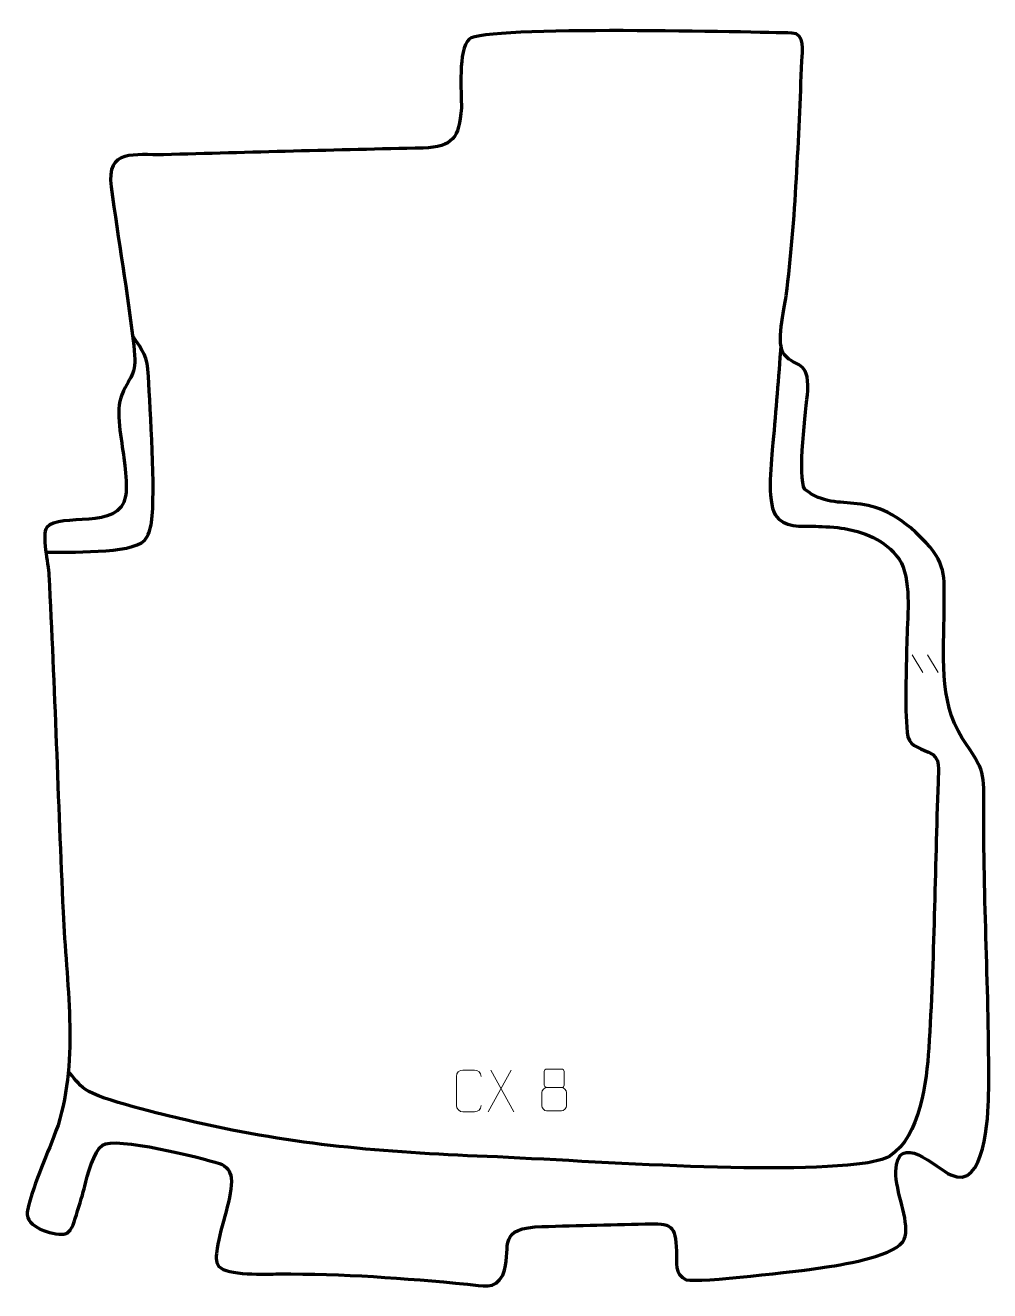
# Model space of a CAD drawing. Header units: millimetres. Extents: x 932 to 1508, y 69 to 824.
import ezdxf

# ---------------------------------------------------------------- set-up
doc = ezdxf.new("R2010")
doc.units = ezdxf.units.MM
doc.header["$MEASUREMENT"] = 0
doc.layers.add('layer 1', color=7, linetype='Continuous', plot=False)
doc.layers.add('layer 2', color=7, linetype='Continuous')
doc.layers.add('layer 3', color=7, linetype='Continuous')

msp = doc.modelspace()

# ---------------------------------------------------------------- linework, layer by layer
at = {"layer": 'layer 1', "color": 250, "lineweight": 9}
for points in [[(1461.3878, 448.6061), (1461.3878, 448.6061), (1467.7521, 438.0313), (1467.7521, 438.0313)], [(1470.5139, 448.6061), (1470.5139, 448.6061), (1476.8782, 438.0313), (1476.8782, 438.0313)], [(1221.9441, 200.6001), (1221.9441, 200.6001), (1208.2035, 175.7043), (1208.2035, 175.7043)], [(1209.6581, 200.6001), (1209.6581, 200.6001), (1223.3987, 175.6466), (1223.3987, 175.6466)]]:
    msp.add_open_spline(points, degree=3, dxfattribs=at)
for points, knots in [([(1203.9514, 179.4643), (1203.8116, 177.1409), (1202.1344, 175.6613), (1199.9867, 175.6505), (1199.9867, 175.6505), (1197.6548, 175.6509), (1195.3229, 175.6509), (1192.9914, 175.6505), (1192.9914, 175.6505), (1191.0664, 175.5451), (1189.0943, 177.4296), (1189.1055, 179.4469), (1189.1055, 179.4469), (1189.1059, 185.217), (1189.1059, 190.9867), (1189.1055, 196.756), (1189.1055, 196.756), (1189.1097, 198.8941), (1190.8564, 200.6133), (1193.0088, 200.5998), (1193.0088, 200.5998), (1195.3345, 200.5998), (1197.6606, 200.5998), (1199.9867, 200.5998), (1199.9867, 200.5998), (1201.9333, 200.6353), (1203.9247, 199.1438), (1203.9514, 196.7062)], [0, 0, 0, 0, 0.125, 0.125, 0.125, 0.125, 0.25, 0.25, 0.25, 0.25, 0.375, 0.375, 0.375, 0.375, 0.5, 0.5, 0.5, 0.5, 0.625, 0.625, 0.625, 0.625, 0.75, 0.75, 0.75, 0.75, 1, 1, 1, 1]), ([(1241.5324, 199.6886), (1241.5324, 197.4756), (1241.5324, 193.7933), (1241.5324, 191.58), (1241.5324, 191.58), (1241.5474, 191.0726), (1242.3548, 190.1412), (1243.0549, 190.1424), (1243.0549, 190.1424), (1246.0248, 190.1426), (1248.995, 190.0577), (1251.9654, 190.0574), (1251.9654, 190.0574), (1252.7625, 190.0616), (1253.4832, 190.8519), (1253.4806, 191.5726), (1253.4806, 191.5726), (1253.4803, 193.7886), (1253.4803, 197.4733), (1253.4806, 199.6886), (1253.4806, 199.6886), (1253.4621, 200.3994), (1252.8507, 201.1598), (1252.0168, 201.1524), (1252.0168, 201.1524), (1248.9997, 201.1521), (1245.9828, 201.1521), (1242.9662, 201.1524), (1242.9662, 201.1524), (1242.3398, 201.16), (1241.5157, 200.449), (1241.5324, 199.6886)], [0, 0, 0, 0, 0.11111111, 0.11111111, 0.11111111, 0.11111111, 0.22222222, 0.22222222, 0.22222222, 0.22222222, 0.33333333, 0.33333333, 0.33333333, 0.33333333, 0.44444444, 0.44444444, 0.44444444, 0.44444444, 0.55555556, 0.55555556, 0.55555556, 0.55555556, 0.66666667, 0.66666667, 0.66666667, 0.66666667, 0.77777778, 0.77777778, 0.77777778, 0.77777778, 1, 1, 1, 1]), ([(1240.0736, 187.1704), (1240.0736, 183.9996), (1240.0736, 182.2975), (1240.0736, 179.1261), (1240.0736, 179.1261), (1240.0651, 177.9042), (1241.763, 176.2115), (1243.0156, 176.203), (1243.0156, 176.203), (1245.9987, 176.2033), (1248.982, 176.2033), (1251.9654, 176.203), (1251.9654, 176.203), (1253.2887, 176.2147), (1254.9091, 177.8363), (1254.898, 179.1355), (1254.898, 179.1355), (1254.8977, 182.3037), (1254.8977, 184.0025), (1254.898, 187.1704), (1254.898, 187.1704), (1254.8283, 188.5508), (1253.2505, 190.1294), (1251.9451, 190.1233), (1251.9451, 190.1233), (1248.9685, 190.123), (1245.9919, 190.123), (1243.0156, 190.1233), (1243.0156, 190.1233), (1241.9361, 190.1297), (1240.0898, 188.5508), (1240.0736, 187.1704)], [0, 0, 0, 0, 0.11111111, 0.11111111, 0.11111111, 0.11111111, 0.22222222, 0.22222222, 0.22222222, 0.22222222, 0.33333333, 0.33333333, 0.33333333, 0.33333333, 0.44444444, 0.44444444, 0.44444444, 0.44444444, 0.55555556, 0.55555556, 0.55555556, 0.55555556, 0.66666667, 0.66666667, 0.66666667, 0.66666667, 0.77777778, 0.77777778, 0.77777778, 0.77777778, 1, 1, 1, 1])]:
    msp.add_open_spline(points, degree=3, knots=knots, dxfattribs=at)
at = {"layer": 'layer 2', "color": 142, "lineweight": 158}
for points, knots in [([(944.3603, 509.8442), (956.565, 510.1256), (994.9761, 508.5062), (1002.8586, 516.8439), (1002.8586, 516.8439), (1005.2186, 519.6911), (1006.4696, 523.5142), (1007.0736, 527.7584), (1007.0736, 527.7584), (1009.705, 546.2471), (1006.1291, 594.525), (1005.2766, 614.6751), (1005.2766, 614.6751), (1004.7282, 627.6396), (1002.0246, 629.1617), (995.7686, 639.1285)], [0, 0, 0, 0, 0.2, 0.2, 0.2, 0.2, 0.4, 0.4, 0.4, 0.4, 0.6, 0.6, 0.6, 0.6, 1, 1, 1, 1]), ([(1382.8969, 633.4476), (1381.4914, 613.8462), (1379.8879, 594.7043), (1378.1817, 575.1385), (1378.1817, 575.1385), (1377.2973, 564.9973), (1374.3837, 540.426), (1379.5118, 532.2033), (1379.5118, 532.2033), (1384.6456, 523.9713), (1394.9148, 525.5667), (1403.4837, 525.2833), (1403.4837, 525.2833), (1408.2448, 525.1258), (1416.1834, 524.7969), (1420.8814, 523.9), (1420.8814, 523.9), (1435.0264, 521.1994), (1447.1683, 516.0611), (1454.9565, 503.3329), (1454.9565, 503.3329), (1460.9653, 490.0717), (1458.2789, 470.0515), (1458.0386, 455.3526), (1458.0386, 455.3526), (1457.764, 438.5562), (1456.8677, 418.726), (1458.2863, 402.178), (1458.2863, 402.178), (1458.963, 394.2837), (1464.6955, 393.2305), (1471.1376, 390.4877), (1471.1376, 390.4877), (1478.8097, 386.9112), (1477.0058, 379.8009), (1476.7409, 372.4217), (1476.7409, 372.4217), (1474.8414, 319.5043), (1474.531, 266.4221), (1471.191, 213.6048), (1471.191, 213.6048), (1469.9007, 193.8442), (1466.1577, 160.8148), (1447.9739, 149.2221), (1447.9739, 149.2221), (1443.8411, 146.9735), (1439.4805, 146.0702), (1434.9006, 145.2613), (1434.9006, 145.2613), (1434.9006, 145.2613), (1433.2827, 145.0186), (1433.2827, 145.0186), (1433.2827, 145.0186), (1380.4007, 137.3761), (1263.1861, 146.8233), (1201.4971, 149.1867), (1201.4971, 149.1867), (1139.4905, 151.8819), (1088.0446, 156.3241), (1027.3271, 170.8312), (1027.3271, 170.8312), (1014.6618, 173.8573), (976.6918, 182.5582), (967.5631, 188.9933), (967.5631, 188.9933), (963.5703, 191.808), (960.4049, 196.1758), (957.4028, 199.9905)], [0, 0, 0, 0, 0.05555556, 0.05555556, 0.05555556, 0.05555556, 0.11111111, 0.11111111, 0.11111111, 0.11111111, 0.16666667, 0.16666667, 0.16666667, 0.16666667, 0.22222222, 0.22222222, 0.22222222, 0.22222222, 0.27777778, 0.27777778, 0.27777778, 0.27777778, 0.33333333, 0.33333333, 0.33333333, 0.33333333, 0.38888889, 0.38888889, 0.38888889, 0.38888889, 0.44444444, 0.44444444, 0.44444444, 0.44444444, 0.5, 0.5, 0.5, 0.5, 0.55555556, 0.55555556, 0.55555556, 0.55555556, 0.61111111, 0.61111111, 0.61111111, 0.61111111, 0.66666667, 0.66666667, 0.66666667, 0.66666667, 0.72222222, 0.72222222, 0.72222222, 0.72222222, 0.77777778, 0.77777778, 0.77777778, 0.77777778, 0.83333333, 0.83333333, 0.83333333, 0.83333333, 0.88888889, 0.88888889, 0.88888889, 0.88888889, 1, 1, 1, 1])]:
    msp.add_open_spline(points, degree=3, knots=knots, dxfattribs=at)
at = {"layer": 'layer 3', "color": 242, "lineweight": 158}
msp.add_open_spline([(1169.3221, 751.1168), (1187.0235, 751.756), (1190.7654, 757.2631), (1192.1249, 774.8673), (1192.1249, 774.8673), (1192.2334, 784.4663), (1189.8557, 809.6103), (1196.7745, 816.1835), (1196.7745, 816.1835), (1205.4418, 824.418), (1369.3577, 820.2086), (1389.355, 819.7769), (1389.355, 819.7769), (1397.4589, 819.6019), (1395.7376, 809.05), (1395.4715, 803.1185), (1395.4715, 803.1185), (1393.4443, 757.2036), (1391.8974, 708.4266), (1386.0513, 662.9584), (1386.0513, 662.9584), (1384.9929, 654.7269), (1379.5856, 634.0672), (1385.0731, 627.6032), (1385.0731, 627.6032), (1391.9194, 619.5383), (1399.7027, 625.1155), (1398.9474, 606.1702), (1398.9474, 606.1702), (1398.1803, 595.5619), (1392.4089, 554.209), (1397.3055, 547.2931), (1397.3055, 547.2931), (1418.8422, 530.2716), (1434.9255, 552.1946), (1469.7442, 515.3587), (1469.7442, 515.3587), (1482.5506, 501.8103), (1480.2282, 492.6907), (1480.3914, 475.3773), (1480.3914, 475.3773), (1480.3589, 450.2257), (1476.9025, 421.0206), (1491.179, 398.8428), (1491.179, 398.8428), (1505.2062, 377.9099), (1504.2026, 379.5236), (1504.0046, 354.1887), (1504.0046, 354.1887), (1503.9057, 297.7797), (1507.5983, 241.3022), (1506.954, 184.9722), (1506.954, 184.9722), (1506.6807, 173.6565), (1504.9297, 128.2256), (1484.3773, 137.9152), (1484.3773, 137.9152), (1475.9624, 141.8825), (1452.2842, 165.1089), (1451.5852, 139.9687), (1451.5852, 139.9687), (1451.2493, 127.8868), (1459.535, 111.6836), (1457.0974, 101.125), (1457.0974, 101.125), (1456.7037, 99.7907), (1456.3266, 99.1604), (1455.6448, 97.9799), (1455.6448, 97.9799), (1448.3794, 88.6451), (1418.5674, 84.2448), (1406.5321, 82.4242), (1406.5321, 82.4242), (1394.7759, 80.7321), (1334.1394, 73.3775), (1326.396, 75.3488), (1326.396, 75.3488), (1319.184, 78.8363), (1320.6762, 85.3444), (1320.5288, 92.3733), (1320.5288, 92.3733), (1320.1999, 108.0487), (1317.5322, 109.1522), (1301.8587, 108.6898), (1301.8587, 108.6898), (1280.0081, 108.0516), (1257.837, 107.8591), (1236.0438, 106.8943), (1236.0438, 106.8943), (1212.3234, 104.7589), (1223.0183, 93.8317), (1216.7828, 78.1715), (1216.7828, 78.1715), (1212.2415, 68.8199), (1204.5287, 71.9009), (1195.7723, 72.7469), (1195.7723, 72.7469), (1157.3664, 76.3102), (1121.8097, 79.1181), (1083.1204, 78.8135), (1083.1204, 78.8135), (1075.9267, 78.7569), (1051.6629, 77.7732), (1047.3683, 83.3477), (1047.3683, 83.3477), (1044.9259, 86.5179), (1045.7477, 89.3258), (1046.3172, 94.0728), (1046.3172, 94.0728), (1047.8949, 107.2219), (1055.999, 125.6751), (1054.6287, 136.1462), (1054.6287, 136.1462), (1054.1113, 140.1005), (1052.1065, 143.1868), (1047.5936, 144.7292), (1047.5936, 144.7292), (1036.9995, 148.35), (985.1802, 161.0102), (977.7582, 155.789), (977.7582, 155.789), (972.6873, 152.2217), (968.6171, 137.2698), (967.1695, 131.1713), (967.1695, 131.1713), (966.3442, 127.6941), (964.2204, 120.3844), (962.2109, 114.032), (962.2109, 114.032), (960.443, 108.4434), (958.9974, 103.593), (955.527, 102.736), (955.527, 102.736), (955.527, 102.736), (954.6311, 102.5751), (954.6311, 102.5751), (954.6311, 102.5751), (947.6419, 101.9633), (931.7137, 106.7591), (932.7848, 115.8011), (932.7848, 115.8011), (937.484, 135.8129), (944.7307, 149.1672), (951.258, 167.715), (951.258, 167.715), (963.8103, 208.0893), (956.1391, 253.1332), (954.2656, 294.8328), (954.2656, 294.8328), (951.2845, 361.948), (949.2131, 429.1227), (945.7962, 496.214), (945.7962, 496.214), (945.4731, 502.5584), (941.2337, 520.544), (944.5096, 524.5213), (944.5096, 524.5213), (952.3185, 534.002), (988.0678, 522.0662), (991.6118, 543.3382), (991.6118, 543.3382), (992.5125, 548.7444), (991.6294, 556.1133), (991.0508, 561.5787), (991.0508, 561.5787), (991.0508, 561.5787), (990.5673, 566.0516), (990.5673, 566.0516), (990.5673, 566.0516), (989.302, 576.4724), (985.1799, 594.3216), (989.4002, 603.8344), (989.4002, 603.8344), (995.1292, 616.7476), (998.5292, 615.6926), (996.4731, 633.2779), (996.4731, 633.2779), (992.7492, 665.1277), (987.24, 696.1767), (982.9909, 727.8671), (982.9909, 727.8671), (979.8757, 751.1009), (997.2551, 746.6817), (1014.2282, 747.1461), (1014.2282, 747.1461), (1065.9256, 748.5605), (1117.6167, 750.0096), (1169.3221, 751.1168)], degree=3, knots=[0, 0, 0, 0, 0.02083333, 0.02083333, 0.02083333, 0.02083333, 0.04166667, 0.04166667, 0.04166667, 0.04166667, 0.0625, 0.0625, 0.0625, 0.0625, 0.08333333, 0.08333333, 0.08333333, 0.08333333, 0.10416667, 0.10416667, 0.10416667, 0.10416667, 0.125, 0.125, 0.125, 0.125, 0.14583333, 0.14583333, 0.14583333, 0.14583333, 0.16666667, 0.16666667, 0.16666667, 0.16666667, 0.1875, 0.1875, 0.1875, 0.1875, 0.20833333, 0.20833333, 0.20833333, 0.20833333, 0.22916667, 0.22916667, 0.22916667, 0.22916667, 0.25, 0.25, 0.25, 0.25, 0.27083333, 0.27083333, 0.27083333, 0.27083333, 0.29166667, 0.29166667, 0.29166667, 0.29166667, 0.3125, 0.3125, 0.3125, 0.3125, 0.33333333, 0.33333333, 0.33333333, 0.33333333, 0.35416667, 0.35416667, 0.35416667, 0.35416667, 0.375, 0.375, 0.375, 0.375, 0.39583333, 0.39583333, 0.39583333, 0.39583333, 0.41666667, 0.41666667, 0.41666667, 0.41666667, 0.4375, 0.4375, 0.4375, 0.4375, 0.45833333, 0.45833333, 0.45833333, 0.45833333, 0.47916667, 0.47916667, 0.47916667, 0.47916667, 0.5, 0.5, 0.5, 0.5, 0.52083333, 0.52083333, 0.52083333, 0.52083333, 0.54166667, 0.54166667, 0.54166667, 0.54166667, 0.5625, 0.5625, 0.5625, 0.5625, 0.58333333, 0.58333333, 0.58333333, 0.58333333, 0.60416667, 0.60416667, 0.60416667, 0.60416667, 0.625, 0.625, 0.625, 0.625, 0.64583333, 0.64583333, 0.64583333, 0.64583333, 0.66666667, 0.66666667, 0.66666667, 0.66666667, 0.6875, 0.6875, 0.6875, 0.6875, 0.70833333, 0.70833333, 0.70833333, 0.70833333, 0.72916667, 0.72916667, 0.72916667, 0.72916667, 0.75, 0.75, 0.75, 0.75, 0.77083333, 0.77083333, 0.77083333, 0.77083333, 0.79166667, 0.79166667, 0.79166667, 0.79166667, 0.8125, 0.8125, 0.8125, 0.8125, 0.83333333, 0.83333333, 0.83333333, 0.83333333, 0.85416667, 0.85416667, 0.85416667, 0.85416667, 0.875, 0.875, 0.875, 0.875, 0.89583333, 0.89583333, 0.89583333, 0.89583333, 0.91666667, 0.91666667, 0.91666667, 0.91666667, 0.9375, 0.9375, 0.9375, 0.9375, 0.95833333, 0.95833333, 0.95833333, 0.95833333, 1, 1, 1, 1], dxfattribs=at)

doc.saveas('drawing.dxf')
